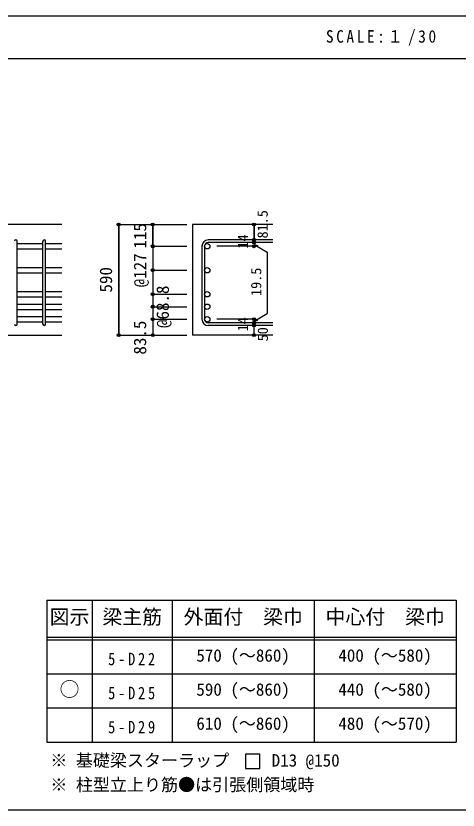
# Model space of a CAD drawing. Units: millimetres at full size, sheet at 1:30, with parts at other scales. Extents: x -5973 to 5954, y -4195 to 4201.
# Drawn here: x 1284 to 3620, y 3 to 4201 of the extents above; entities that cross this region are included whole.
import ezdxf
from ezdxf.enums import TextEntityAlignment as Align

# ---------------------------------------------------------------- set-up
doc = ezdxf.new("R2010")
doc.units = ezdxf.units.MM
doc.header["$LTSCALE"] = 30
doc.header["$PDMODE"] = 32
doc.header["$PDSIZE"] = 15
for name, color, linetype in [('0-1_躯体線', 2, 'Continuous'), ('0-5_基礎梁筋', 7, 'Continuous'), ('0-6_スタラップ筋', 7, 'Continuous'), ('0-D_寸法', 4, 'Continuous'), ('6-7_文字', 7, 'Continuous'), ('6-E_枠', 7, 'Continuous'), ('F-0_枠', 6, 'Continuous')]:
    doc.layers.add(name, color=color, linetype=linetype)
doc.styles.add('ＭＳ ゴシック', font='')
doc.styles.get('ＭＳ ゴシック').set_extended_font_data('MS Gothic')

msp = doc.modelspace()

# ---------------------------------------------------------------- linework, layer by layer
at = {"layer": '0-1_躯体線'}
for p, q in [((1527.44, 3098.3), (-22.56, 3098.3)), ((2642.44, 3098.3), (2217.44, 3098.3)), ((2217.44, 3098.3), (2217.44, 2514.3)), ((1127.44, 2514.3), (1527.44, 2514.3)), ((2642.44, 2514.3), (2217.44, 2514.3))]:
    msp.add_line(p, q, dxfattribs=at)
at = {"layer": '0-5_基礎梁筋'}
for p, q in [((1291.44, 2997.37), (1427.44, 2997.37)), ((1441.44, 2997.37), (1527.44, 2997.37)), ((1291.44, 2969.37), (1427.44, 2969.37)), ((1441.44, 2969.37), (1527.44, 2969.37)), ((1291.44, 2870.58), (1427.44, 2870.58)), ((1441.44, 2870.58), (1527.44, 2870.58)), ((1291.44, 2842.58), (1427.44, 2842.58)), ((1441.44, 2842.58), (1527.44, 2842.58)), ((1291.44, 2743.8), (1427.44, 2743.8)), ((1441.44, 2743.8), (1527.44, 2743.8)), ((1291.44, 2715.8), (1427.44, 2715.8)), ((1441.44, 2715.8), (1527.44, 2715.8)), ((1291.44, 2677.8), (1427.44, 2677.8)), ((1291.44, 2649.8), (1427.44, 2649.8)), ((1441.44, 2677.8), (1527.44, 2677.8)), ((1441.44, 2649.8), (1527.44, 2649.8)), ((1291.44, 2611.8), (1427.44, 2611.8)), ((1441.44, 2611.8), (1527.44, 2611.8)), ((1291.44, 2583.8), (1427.44, 2583.8)), ((1441.44, 2583.8), (1527.44, 2583.8))]:
    msp.add_line(p, q, dxfattribs=at)
at = {"layer": '0-5_基礎梁筋', "color": 3}
for centre in [(2295.44, 2983.37), (2295.44, 2856.58), (2295.44, 2729.8), (2295.44, 2663.8), (2295.44, 2597.8)]:
    msp.add_circle(centre, 14, dxfattribs=at)
at = {"layer": '0-6_スタラップ筋'}
for p, q in [((1291.44, 2571.3), (1291.44, 3009.87)), ((1427.44, 2571.3), (1427.44, 3009.87)), ((1441.44, 2571.3), (1441.44, 3009.87)), ((2267.44, 2983.37), (2267.44, 2597.8)), ((2281.44, 2983.37), (2281.44, 2597.8)), ((2642.44, 3016.87), (2300.94, 3016.87)), ((2642.44, 3002.87), (2300.94, 3002.87)), ((2642.44, 2578.3), (2300.94, 2578.3)), ((2642.44, 2564.3), (2300.94, 2564.3))]:
    msp.add_line(p, q, dxfattribs=at)
for centre, radius, start, end in [((1284.44, 3009.87), 7, 0, 180), ((1434.44, 3009.87), 7, 0, 180), ((2300.94, 2983.37), 33.5, 90, 180), ((2300.94, 2983.37), 19.5, 90, 180), ((1284.44, 2571.3), 7, 180, 0), ((1434.44, 2571.3), 7, 180, 0), ((2300.94, 2597.8), 33.5, 180, 270), ((2300.94, 2597.8), 19.5, 180, 270)]:
    msp.add_arc(centre, radius, start, end, dxfattribs=at)
at = {"layer": '0-D_寸法'}
for p, q in [((1827.44, 3098.3), (2007.44, 3098.3)), ((1827.44, 3098.3), (2007.44, 3098.3)), ((1827.44, 3098.3), (1827.44, 2514.3)), ((1827.44, 2514.3), (1827.44, 3098.3)), ((2007.44, 2983.37), (2007.44, 3098.3)), ((2007.44, 3098.3), (2187.44, 3098.3)), ((2007.44, 3098.3), (2187.44, 3098.3)), ((2007.44, 3098.3), (2007.44, 2983.37)), ((2007.44, 2983.37), (2187.44, 2983.37)), ((2007.44, 2983.37), (2187.44, 2983.37)), ((2007.44, 2983.37), (2007.44, 2794.83)), ((2007.44, 2983.37), (2007.44, 2809.3)), ((2542.44, 2983.37), (2346.35, 2983.37)), ((2542.44, 3002.87), (2542.44, 3016.87)), ((2542.44, 3002.87), (2542.44, 2983.37)), ((2542.44, 2993.12), (2561.76, 2987.94)), ((2542.44, 2993.12), (2612.5, 2952.67)), ((2612.5, 2952.67), (2612.5, 2628.5)), ((2007.44, 2856.58), (2187.44, 2856.58)), ((2007.44, 2729.8), (2187.44, 2729.8)), ((2007.44, 2663.8), (2187.44, 2663.8)), ((2542.44, 2588.05), (2612.5, 2628.5)), ((2007.44, 2597.8), (2187.44, 2597.8)), ((2542.44, 2597.8), (2346.35, 2597.8)), ((2542.44, 2578.3), (2542.44, 2597.8)), ((2542.44, 2588.05), (2561.76, 2593.23)), ((2542.44, 2564.3), (2542.44, 2578.3)), ((2542.44, 2514.3), (2542.44, 2564.3)), ((1827.44, 2514.3), (2007.44, 2514.3)), ((2007.44, 2514.3), (2187.44, 2514.3))]:
    msp.add_line(p, q, dxfattribs=at)
for points in [[(2542.44, 3098.3), (2542.44, 3016.87), (2542.44, 3098.3)], [(2007.44, 2794.83), (2007.44, 2597.8), (2007.44, 2514.3)]]:
    msp.add_lwpolyline(points, dxfattribs=at)
for centre, radius in [((1827.44, 3098.3), 8), ((1827.44, 3098.3), 7.2), ((1827.44, 3098.3), 6.4), ((1827.44, 3098.3), 5.6), ((1827.44, 3098.3), 4.8), ((1827.44, 3098.3), 4), ((1827.44, 3098.3), 3.2), ((1827.44, 3098.3), 2.4), ((1827.44, 3098.3), 1.6), ((1827.44, 3098.3), 0.8), ((2007.44, 3098.3), 8), ((2007.44, 3098.3), 7.2), ((2007.44, 3098.3), 6.4), ((2007.44, 3098.3), 5.6), ((2007.44, 3098.3), 4.8), ((2007.44, 3098.3), 4), ((2007.44, 3098.3), 3.2), ((2007.44, 3098.3), 2.4), ((2007.44, 3098.3), 1.6), ((2007.44, 3098.3), 0.8), ((2542.44, 3098.3), 4), ((2542.44, 3098.3), 3.6), ((2542.44, 3098.3), 3.2), ((2542.44, 3098.3), 2.8), ((2542.44, 3098.3), 2.4), ((2542.44, 3098.3), 2), ((2542.44, 3098.3), 1.6), ((2542.44, 3098.3), 1.2), ((2542.44, 3098.3), 0.8), ((2542.44, 3098.3), 0.4), ((2007.44, 2983.37), 8), ((2007.44, 2983.37), 7.2), ((2007.44, 2983.37), 6.4), ((2007.44, 2983.37), 5.6), ((2007.44, 2983.37), 4.8), ((2007.44, 2983.37), 4), ((2007.44, 2983.37), 3.2), ((2007.44, 2983.37), 2.4), ((2007.44, 2983.37), 1.6), ((2007.44, 2983.37), 0.8), ((2542.44, 3016.87), 4), ((2542.44, 3002.87), 4), ((2542.44, 2983.37), 4), ((2542.44, 3016.87), 3.6), ((2542.44, 3002.87), 3.6), ((2542.44, 2983.37), 3.6), ((2542.44, 3016.87), 3.2), ((2542.44, 3002.87), 3.2), ((2542.44, 2983.37), 3.2), ((2542.44, 3016.87), 2.8), ((2542.44, 3002.87), 2.8), ((2542.44, 2983.37), 2.8), ((2542.44, 3016.87), 2.4), ((2542.44, 3002.87), 2.4), ((2542.44, 2983.37), 2.4), ((2542.44, 3016.87), 2), ((2542.44, 3002.87), 2), ((2542.44, 2983.37), 2), ((2542.44, 3016.87), 1.6), ((2542.44, 3002.87), 1.6), ((2542.44, 2983.37), 1.6), ((2542.44, 3016.87), 1.2), ((2542.44, 3002.87), 1.2), ((2542.44, 2983.37), 1.2), ((2542.44, 3016.87), 0.8), ((2542.44, 3002.87), 0.8), ((2542.44, 2983.37), 0.8), ((2542.44, 3016.87), 0.4), ((2542.44, 3002.87), 0.4), ((2542.44, 2983.37), 0.4), ((2007.44, 2856.58), 8), ((2007.44, 2856.58), 7.2), ((2007.44, 2856.58), 6.4), ((2007.44, 2856.58), 5.6), ((2007.44, 2856.58), 4.8), ((2007.44, 2856.58), 4), ((2007.44, 2856.58), 3.2), ((2007.44, 2856.58), 2.4), ((2007.44, 2856.58), 1.6), ((2007.44, 2856.58), 0.8), ((2007.44, 2729.8), 8), ((2007.44, 2729.8), 7.2), ((2007.44, 2729.8), 6.4), ((2007.44, 2729.8), 5.6), ((2007.44, 2729.8), 4.8), ((2007.44, 2729.8), 4), ((2007.44, 2729.8), 3.2), ((2007.44, 2729.8), 2.4), ((2007.44, 2729.8), 1.6), ((2007.44, 2729.8), 0.8), ((2007.44, 2663.8), 8), ((2007.44, 2663.8), 7.2), ((2007.44, 2663.8), 6.4), ((2007.44, 2663.8), 5.6), ((2007.44, 2663.8), 4.8), ((2007.44, 2663.8), 4), ((2007.44, 2663.8), 3.2), ((2007.44, 2663.8), 2.4), ((2007.44, 2663.8), 1.6), ((2007.44, 2663.8), 0.8), ((2007.44, 2597.8), 8), ((2007.44, 2597.8), 7.2), ((2007.44, 2597.8), 6.4), ((2007.44, 2597.8), 5.6), ((2007.44, 2597.8), 4.8), ((2007.44, 2597.8), 4), ((2007.44, 2597.8), 3.2), ((2007.44, 2597.8), 2.4), ((2007.44, 2597.8), 1.6), ((2007.44, 2597.8), 0.8), ((2542.44, 2597.8), 4), ((2542.44, 2578.3), 4), ((2542.44, 2564.3), 4), ((2542.44, 2597.8), 3.6), ((2542.44, 2578.3), 3.6), ((2542.44, 2564.3), 3.6), ((2542.44, 2597.8), 3.2), ((2542.44, 2578.3), 3.2), ((2542.44, 2564.3), 3.2), ((2542.44, 2597.8), 2.8), ((2542.44, 2578.3), 2.8), ((2542.44, 2564.3), 2.8), ((2542.44, 2597.8), 2.4), ((2542.44, 2578.3), 2.4), ((2542.44, 2564.3), 2.4), ((2542.44, 2597.8), 2), ((2542.44, 2578.3), 2), ((2542.44, 2564.3), 2), ((2542.44, 2597.8), 1.6), ((2542.44, 2578.3), 1.6), ((2542.44, 2564.3), 1.6), ((2542.44, 2597.8), 1.2), ((2542.44, 2578.3), 1.2), ((2542.44, 2564.3), 1.2), ((2542.44, 2597.8), 0.8), ((2542.44, 2578.3), 0.8), ((2542.44, 2564.3), 0.8), ((2542.44, 2597.8), 0.4), ((2542.44, 2578.3), 0.4), ((2542.44, 2564.3), 0.4), ((1827.44, 2514.3), 7.2), ((1827.44, 2514.3), 6.4), ((1827.44, 2514.3), 5.6), ((1827.44, 2514.3), 4.8), ((2007.44, 2514.3), 7.2), ((2007.44, 2514.3), 6.4), ((2007.44, 2514.3), 5.6), ((2007.44, 2514.3), 4.8), ((1827.44, 2514.3), 4), ((1827.44, 2514.3), 3.2), ((1827.44, 2514.3), 2.4), ((1827.44, 2514.3), 1.6), ((1827.44, 2514.3), 0.8), ((2007.44, 2514.3), 4), ((2007.44, 2514.3), 3.2), ((2007.44, 2514.3), 2.4), ((2007.44, 2514.3), 1.6), ((2007.44, 2514.3), 0.8), ((2542.44, 2514.3), 4), ((2542.44, 2514.3), 3.6), ((2542.44, 2514.3), 3.2), ((2542.44, 2514.3), 2.8), ((2542.44, 2514.3), 2.4), ((2542.44, 2514.3), 2), ((2542.44, 2514.3), 1.6), ((2542.44, 2514.3), 1.2), ((2542.44, 2514.3), 0.8), ((2542.44, 2514.3), 0.4)]:
    msp.add_circle(centre, radius, dxfattribs=at)
at = {"layer": '0-D_寸法', "color": 7}
for p in [(1827.44, 3098.3), (2007.44, 3098.3), (2542.44, 3098.3), (2542.44, 3016.87), (2007.44, 2983.37), (2542.44, 3002.87), (2542.44, 2983.37), (2007.44, 2856.58), (2007.44, 2729.8), (2007.44, 2663.8), (2007.44, 2597.8), (2542.44, 2597.8), (2542.44, 2578.3), (2542.44, 2564.3), (1827.44, 2514.3), (2007.44, 2514.3), (2542.44, 2514.3)]:
    msp.add_point(p, dxfattribs=at)
at = {"layer": '6-7_文字'}
msp.add_lwpolyline([(2497.34, 223.31), (2572.34, 223.31), (2572.34, 298.31), (2497.34, 298.31)], close=True, dxfattribs=at)
at = {"layer": '6-E_枠', "color": 3}
for p, q in [((1447.71, 1112.77), (1447.71, 362.77)), ((1447.71, 1112.77), (3610.24, 1112.77)), ((3610.24, 1112.77), (3610.24, 362.77)), ((1447.71, 362.77), (3610.24, 362.77))]:
    msp.add_line(p, q, dxfattribs=at)
at = {"layer": '6-E_枠'}
for p, q in [((1687.71, 1112.77), (1687.71, 362.77)), ((2110.24, 1112.77), (2110.24, 362.77)), ((2860.24, 1112.77), (2860.24, 362.77)), ((1447.71, 917.77), (3610.24, 917.77)), ((1447.71, 902.77), (3610.24, 902.77)), ((1447.71, 722.77), (3610.24, 722.77)), ((1447.71, 542.77), (3610.24, 542.77))]:
    msp.add_line(p, q, dxfattribs=at)
at = {"layer": 'F-0_枠'}
msp.add_line((-5972.88, 4201.15), (5954.1, 4201.15), dxfattribs=at)
at = {"layer": 'F-0_枠', "color": 2}
for p, q in [((-5972.88, 3976.15), (3723.6, 3976.15)), ((3723.6, 2.95), (-5972.88, 2.95))]:
    msp.add_line(p, q, dxfattribs=at)

# ---------------------------------------------------------------- texts
at = {"layer": '0-D_寸法', "style": 'ＭＳ ゴシック'}
for s, height, p in [('81.5', 54.99, (2631.33, 3024.71)), ('115', 65.98, (1992.98, 2971.05)), ('14', 54.99, (2527.21, 2971.44)), ('@127', 65.98, (1992.44, 2766.58)), ('590', 65.98, (1812.44, 2738.8)), ('19.5', 54.99, (2597.35, 2720.67)), ('@68.8', 65.98, (2112.44, 2551.3)), ('14', 54.99, (2527.18, 2533.62)), ('83.5', 65.98, (1992.44, 2410.8)), ('50', 54.99, (2632.44, 2480.8))]:
    msp.add_text(s, height=height, rotation=90, dxfattribs=at).set_placement(p, align=Align.BOTTOM_LEFT)
at = {"layer": '6-7_文字', "color": 2, "style": 'ＭＳ ゴシック'}
for s, p in [('図示', (1462.71, 962.77)), ('梁主筋', (1741.48, 962.77)), ('外面付\u3000梁巾', (2170.24, 962.77)), ('中心付\u3000梁巾', (2920.24, 962.77)), ('○', (1515.21, 580.27))]:
    msp.add_text(s, height=76.98, dxfattribs=at).set_placement(p, align=Align.BOTTOM_LEFT)
at = {"layer": '6-7_文字', "style": 'ＭＳ ゴシック'}
for s, p in [('570 (～860)', (2237.74, 767.77)), ('400 (～580)', (2987.74, 767.77)), ('590 (～860)', (2237.74, 587.77)), ('440 (～580)', (2987.74, 587.77)), ('610 (～860)', (2237.74, 407.77)), ('480 (～570)', (2987.74, 407.77)), ('※ 基礎梁スターラップ     D13 @150', (1466.27, 213.19)), ('※ 柱型立上り筋●は引張側領域時', (1466.27, 84.68))]:
    msp.add_text(s, height=65.98, dxfattribs=at).set_placement(p, align=Align.BOTTOM_LEFT)
at = {"layer": '6-7_文字', "color": 2, "insert": (2922.26, 4043.65), "char_height": 65.98, "attachment_point": 7, "style": 'ＭＳ ゴシック'}
msp.add_mtext('\\T1.34;\\W0.9;SCALE:１/30', dxfattribs=at)
at = {"layer": '6-7_文字', "char_height": 65.98, "attachment_point": 7, "style": 'ＭＳ ゴシック'}
for s, insert in [('\\T1.38;\\W0.85;5-D22', (1771.48, 767.77)), ('\\T1.38;\\W0.85;5-D25', (1771.48, 587.77)), ('\\T1.38;\\W0.85;5-D29', (1771.48, 407.77))]:
    msp.add_mtext(s, dxfattribs=dict(at, insert=insert))

doc.saveas('drawing.dxf')
